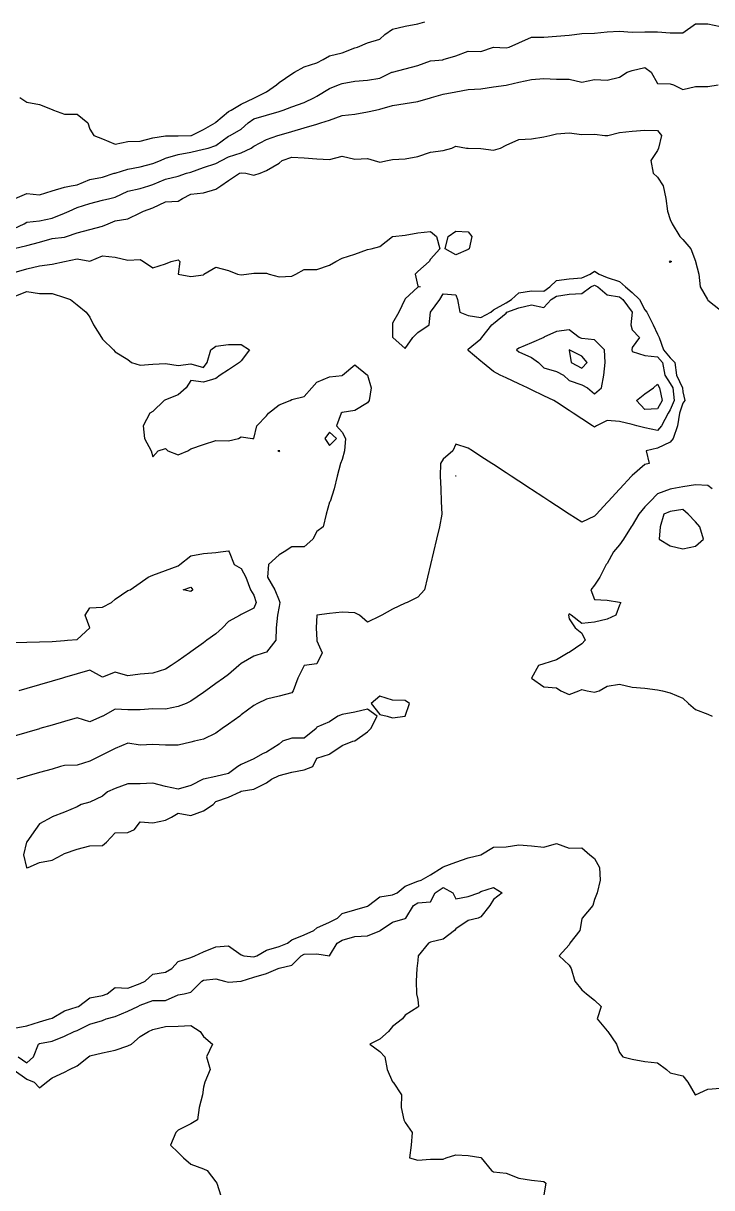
# Model space of a CAD drawing. Header units: metres. Extents: x 2681030 to 2681330, y 1246000 to 1246290.
# Drawn here: x 2681266.61 to 2681293.9, y 1246076.57 to 1246122.69 of the extents above; entities that cross this region are included whole.
import ezdxf

# ---------------------------------------------------------------- set-up
doc = ezdxf.new("R2010")
doc.units = ezdxf.units.M
doc.layers.add('BASIS_HOEHENLINIEN', color=8, linetype='Continuous')

msp = doc.modelspace()

# ---------------------------------------------------------------- linework, layer by layer
at = {"layer": 'BASIS_HOEHENLINIEN'}
for points in [[(2681266.481, 1246119.75, 0), (2681266.75, 1246119.57, 0), (2681267.25, 1246119.473, 0), (2681267.75, 1246119.271, 0), (2681267.813, 1246119.25, 0), (2681268.25, 1246119.093, 0), (2681268.75, 1246119.087, 0), (2681269.166, 1246118.75, 0), (2681269.25, 1246118.496, 0), (2681269.412, 1246118.25, 0), (2681269.75, 1246118.11, 0), (2681270.25, 1246117.902, 0), (2681270.75, 1246118.008, 0), (2681271.25, 1246118.027, 0), (2681271.75, 1246118.156, 0), (2681272.25, 1246118.235, 0), (2681272.75, 1246118.232, 0), (2681273.25, 1246118.239, 0), (2681273.278, 1246118.25, 0), (2681273.75, 1246118.485, 0), (2681274.22, 1246118.75, 0), (2681274.25, 1246118.776, 0), (2681274.75, 1246119.197, 0), (2681274.845, 1246119.25, 0), (2681275.25, 1246119.49, 0), (2681275.75, 1246119.721, 0), (2681275.804, 1246119.75, 0), (2681276.25, 1246119.978, 0), (2681276.652, 1246120.25, 0), (2681276.75, 1246120.344, 0), (2681277.25, 1246120.694, 0), (2681277.357, 1246120.75, 0), (2681277.75, 1246120.967, 0), (2681278.25, 1246121.121, 0), (2681278.5, 1246121.25, 0), (2681278.75, 1246121.398, 0), (2681279.25, 1246121.524, 0), (2681279.75, 1246121.712, 0), (2681279.862, 1246121.75, 0), (2681280.25, 1246121.921, 0), (2681280.75, 1246122.065, 0), (2681280.936, 1246122.25, 0), (2681281.25, 1246122.463, 0), (2681281.75, 1246122.571, 0), (2681282.25, 1246122.662, 0), (2681282.527, 1246122.75, 0)], [(2681266.291, 1246115.75, 0), (2681266.75, 1246115.946, 0), (2681267.25, 1246115.9, 0), (2681267.75, 1246116.052, 0), (2681268.25, 1246116.201, 0), (2681268.506, 1246116.25, 0), (2681268.75, 1246116.294, 0), (2681269.25, 1246116.506, 0), (2681269.75, 1246116.6, 0), (2681270.219, 1246116.75, 0), (2681270.25, 1246116.76, 0), (2681270.75, 1246116.917, 0), (2681271.25, 1246116.998, 0), (2681271.75, 1246117.13, 0), (2681272.054, 1246117.25, 0), (2681272.25, 1246117.352, 0), (2681272.75, 1246117.49, 0), (2681273.25, 1246117.587, 0), (2681273.75, 1246117.698, 0), (2681273.94, 1246117.75, 0), (2681274.25, 1246117.854, 0), (2681274.75, 1246118.215, 0), (2681274.806, 1246118.25, 0), (2681275.25, 1246118.502, 0), (2681275.527, 1246118.75, 0), (2681275.75, 1246118.911, 0), (2681276.25, 1246119.045, 0), (2681276.75, 1246119.193, 0), (2681276.91, 1246119.25, 0), (2681277.25, 1246119.383, 0), (2681277.75, 1246119.557, 0), (2681278.157, 1246119.75, 0), (2681278.25, 1246119.809, 0), (2681278.75, 1246120.111, 0), (2681279.104, 1246120.25, 0), (2681279.25, 1246120.299, 0), (2681279.75, 1246120.399, 0), (2681280.25, 1246120.432, 0), (2681280.75, 1246120.52, 0), (2681281.225, 1246120.75, 0), (2681281.25, 1246120.76, 0), (2681281.75, 1246120.886, 0), (2681282.25, 1246121.022, 0), (2681282.75, 1246121.199, 0), (2681283.25, 1246121.246, 0), (2681283.261, 1246121.25, 0), (2681283.75, 1246121.405, 0), (2681284.25, 1246121.585, 0), (2681284.75, 1246121.574, 0), (2681285.25, 1246121.745, 0), (2681285.75, 1246121.719, 0), (2681285.87, 1246121.75, 0), (2681286.25, 1246121.922, 0), (2681286.75, 1246122.135, 0), (2681287.25, 1246122.136, 0), (2681287.75, 1246122.179, 0), (2681288.25, 1246122.221, 0), (2681288.464, 1246122.25, 0), (2681288.75, 1246122.283, 0), (2681289.25, 1246122.303, 0), (2681289.75, 1246122.351, 0), (2681290.25, 1246122.384, 0), (2681290.75, 1246122.345, 0), (2681291.25, 1246122.353, 0), (2681291.75, 1246122.356, 0), (2681292.25, 1246122.313, 0), (2681292.75, 1246122.316, 0), (2681293.25, 1246122.662, 0), (2681293.75, 1246122.663, 0), (2681294.25, 1246122.567, 0)], [(2681266.25, 1246114.562, 0), (2681266.641, 1246114.75, 0), (2681266.75, 1246114.817, 0), (2681267.25, 1246114.87, 0), (2681267.75, 1246114.972, 0), (2681268.25, 1246115.173, 0), (2681268.435, 1246115.25, 0), (2681268.75, 1246115.391, 0), (2681269.25, 1246115.557, 0), (2681269.75, 1246115.69, 0), (2681270.037, 1246115.75, 0), (2681270.25, 1246115.798, 0), (2681270.75, 1246116.036, 0), (2681271.25, 1246116.147, 0), (2681271.584, 1246116.25, 0), (2681271.75, 1246116.302, 0), (2681272.25, 1246116.516, 0), (2681272.75, 1246116.64, 0), (2681273.084, 1246116.75, 0), (2681273.25, 1246116.794, 0), (2681273.75, 1246116.975, 0), (2681274.25, 1246117.136, 0), (2681274.47, 1246117.25, 0), (2681274.75, 1246117.399, 0), (2681275.25, 1246117.554, 0), (2681275.64, 1246117.75, 0), (2681275.75, 1246117.818, 0), (2681276.25, 1246118.093, 0), (2681276.707, 1246118.25, 0), (2681276.75, 1246118.26, 0), (2681277.25, 1246118.407, 0), (2681277.75, 1246118.543, 0), (2681278.25, 1246118.697, 0), (2681278.404, 1246118.75, 0), (2681278.75, 1246118.857, 0), (2681279.25, 1246119.043, 0), (2681279.75, 1246119.091, 0), (2681280.25, 1246119.189, 0), (2681280.567, 1246119.25, 0), (2681280.75, 1246119.285, 0), (2681281.25, 1246119.431, 0), (2681281.75, 1246119.516, 0), (2681282.25, 1246119.588, 0), (2681282.75, 1246119.736, 0), (2681282.788, 1246119.75, 0), (2681283.25, 1246119.889, 0), (2681283.75, 1246119.977, 0), (2681284.25, 1246120.069, 0), (2681284.75, 1246120.091, 0), (2681285.25, 1246120.172, 0), (2681285.75, 1246120.237, 0), (2681285.805, 1246120.25, 0), (2681286.25, 1246120.359, 0), (2681286.75, 1246120.47, 0), (2681287.25, 1246120.501, 0), (2681287.75, 1246120.472, 0), (2681288.25, 1246120.471, 0), (2681288.75, 1246120.358, 0), (2681289.25, 1246120.462, 0), (2681289.75, 1246120.436, 0), (2681290.25, 1246120.552, 0), (2681290.552, 1246120.75, 0), (2681290.75, 1246120.823, 0), (2681291.25, 1246120.933, 0), (2681291.493, 1246120.75, 0), (2681291.75, 1246120.308, 0), (2681292.25, 1246120.298, 0), (2681292.38, 1246120.25, 0), (2681292.75, 1246120.064, 0), (2681293.25, 1246120.187, 0), (2681293.75, 1246120.18, 0), (2681294.154, 1246120.25, 0)], [(2681266.25, 1246113.772, 0), (2681266.75, 1246113.882, 0), (2681267.25, 1246114.019, 0), (2681267.75, 1246114.162, 0), (2681268.25, 1246114.224, 0), (2681268.323, 1246114.25, 0), (2681268.75, 1246114.386, 0), (2681269.25, 1246114.527, 0), (2681269.75, 1246114.653, 0), (2681269.978, 1246114.75, 0), (2681270.25, 1246114.86, 0), (2681270.75, 1246114.947, 0), (2681271.25, 1246115.176, 0), (2681271.376, 1246115.25, 0), (2681271.75, 1246115.38, 0), (2681272.25, 1246115.612, 0), (2681272.75, 1246115.646, 0), (2681272.928, 1246115.75, 0), (2681273.25, 1246115.918, 0), (2681273.75, 1246115.97, 0), (2681274.25, 1246116.121, 0), (2681274.446, 1246116.25, 0), (2681274.75, 1246116.466, 0), (2681275.178, 1246116.75, 0), (2681275.25, 1246116.772, 0), (2681275.427, 1246116.75, 0), (2681275.75, 1246116.668, 0), (2681276.003, 1246116.75, 0), (2681276.25, 1246116.853, 0), (2681276.75, 1246117.143, 0), (2681276.877, 1246117.25, 0), (2681277.25, 1246117.388, 0), (2681277.75, 1246117.356, 0), (2681278.25, 1246117.317, 0), (2681278.75, 1246117.293, 0), (2681279.25, 1246117.426, 0), (2681279.75, 1246117.313, 0), (2681280.25, 1246117.331, 0), (2681280.522, 1246117.25, 0), (2681280.75, 1246117.193, 0), (2681281.042, 1246117.25, 0), (2681281.25, 1246117.289, 0), (2681281.75, 1246117.317, 0), (2681282.25, 1246117.415, 0), (2681282.75, 1246117.587, 0), (2681283.25, 1246117.648, 0), (2681283.599, 1246117.75, 0), (2681283.75, 1246117.817, 0), (2681284.184, 1246117.75, 0), (2681284.25, 1246117.743, 0), (2681284.75, 1246117.734, 0), (2681285.25, 1246117.671, 0), (2681285.523, 1246117.75, 0), (2681285.75, 1246117.863, 0), (2681286.25, 1246118.086, 0), (2681286.75, 1246118.115, 0), (2681287.25, 1246118.195, 0), (2681287.481, 1246118.25, 0), (2681287.75, 1246118.309, 0), (2681288.25, 1246118.356, 0), (2681288.75, 1246118.287, 0), (2681289.25, 1246118.301, 0), (2681289.657, 1246118.25, 0), (2681289.75, 1246118.243, 0), (2681289.786, 1246118.25, 0), (2681290.25, 1246118.364, 0), (2681290.75, 1246118.42, 0), (2681291.25, 1246118.453, 0), (2681291.75, 1246118.442, 0), (2681291.903, 1246118.25, 0), (2681291.787, 1246117.75, 0), (2681291.75, 1246117.649, 0), (2681291.484, 1246117.25, 0), (2681291.577, 1246116.75, 0), (2681291.75, 1246116.59, 0), (2681291.978, 1246116.25, 0), (2681292.074, 1246115.75, 0), (2681292.141, 1246115.25, 0), (2681292.25, 1246114.923, 0), (2681292.335, 1246114.75, 0), (2681292.636, 1246114.25, 0), (2681292.75, 1246114.127, 0), (2681293.076, 1246113.75, 0), (2681293.25, 1246113.268, 0), (2681293.258, 1246113.25, 0), (2681293.395, 1246112.75, 0), (2681293.439, 1246112.25, 0), (2681293.731, 1246111.75, 0), (2681293.75, 1246111.728, 0), (2681294.25, 1246111.333, 0)], [(2681266.25, 1246112.819, 0), (2681266.75, 1246112.964, 0), (2681267.25, 1246113.078, 0), (2681267.75, 1246113.149, 0), (2681268.244, 1246113.25, 0), (2681268.25, 1246113.251, 0), (2681268.75, 1246113.356, 0), (2681269.25, 1246113.268, 0), (2681269.75, 1246113.478, 0), (2681270.25, 1246113.421, 0), (2681270.75, 1246113.313, 0), (2681271.25, 1246113.338, 0), (2681271.373, 1246113.25, 0), (2681271.75, 1246113.004, 0), (2681272.25, 1246113.157, 0), (2681272.473, 1246113.25, 0), (2681272.75, 1246113.319, 0), (2681272.815, 1246113.25, 0), (2681272.753, 1246112.75, 0), (2681273.25, 1246112.654, 0), (2681273.75, 1246112.731, 0), (2681273.769, 1246112.75, 0), (2681274.25, 1246113.026, 0), (2681274.75, 1246112.9, 0), (2681275.104, 1246112.75, 0), (2681275.25, 1246112.724, 0), (2681275.462, 1246112.75, 0), (2681275.75, 1246112.79, 0), (2681276.25, 1246112.786, 0), (2681276.363, 1246112.75, 0), (2681276.75, 1246112.642, 0), (2681277.25, 1246112.678, 0), (2681277.41, 1246112.75, 0), (2681277.75, 1246112.937, 0), (2681278.25, 1246112.942, 0), (2681278.75, 1246113.11, 0), (2681279.001, 1246113.25, 0), (2681279.25, 1246113.389, 0), (2681279.75, 1246113.544, 0), (2681280.25, 1246113.736, 0), (2681280.396, 1246113.75, 0), (2681280.75, 1246113.849, 0), (2681281.25, 1246114.25, 0), (2681281.255, 1246114.25, 0), (2681281.75, 1246114.291, 0), (2681282.25, 1246114.384, 0), (2681282.75, 1246114.439, 0), (2681282.987, 1246114.25, 0), (2681283.127, 1246113.75, 0), (2681282.75, 1246113.351, 0), (2681282.699, 1246113.25, 0), (2681282.25, 1246112.856, 0), (2681282.14, 1246112.75, 0), (2681282.25, 1246112.271, 0), (2681282.346, 1246112.25, 0), (2681282.25, 1246112.234, 0), (2681281.75, 1246111.779, 0), (2681281.729, 1246111.75, 0), (2681281.499, 1246111.25, 0), (2681281.25, 1246110.808, 0), (2681281.243, 1246110.75, 0), (2681281.25, 1246110.263, 0), (2681281.253, 1246110.25, 0), (2681281.75, 1246109.804, 0), (2681282.046, 1246110.25, 0), (2681282.25, 1246110.447, 0), (2681282.703, 1246110.75, 0), (2681282.749, 1246111.25, 0), (2681282.75, 1246111.251, 0), (2681283.117, 1246111.75, 0), (2681283.25, 1246111.972, 0), (2681283.75, 1246111.932, 0), (2681283.827, 1246111.75, 0), (2681283.921, 1246111.25, 0), (2681284.25, 1246111.112, 0), (2681284.75, 1246111.037, 0), (2681285.142, 1246111.25, 0), (2681285.25, 1246111.339, 0), (2681285.75, 1246111.621, 0), (2681285.963, 1246111.75, 0), (2681286.25, 1246112.014, 0), (2681286.75, 1246112.088, 0), (2681287.25, 1246112.074, 0), (2681287.487, 1246112.25, 0), (2681287.75, 1246112.501, 0), (2681288.25, 1246112.57, 0), (2681288.75, 1246112.601, 0), (2681289.086, 1246112.75, 0), (2681289.25, 1246112.866, 0), (2681289.432, 1246112.75, 0), (2681289.75, 1246112.619, 0), (2681290.25, 1246112.459, 0), (2681290.484, 1246112.25, 0), (2681290.75, 1246112.026, 0), (2681291.04, 1246111.75, 0), (2681291.25, 1246111.334, 0), (2681291.328, 1246111.25, 0), (2681291.582, 1246110.75, 0), (2681291.75, 1246110.371, 0), (2681291.818, 1246110.25, 0), (2681291.994, 1246109.75, 0), (2681292.25, 1246109.442, 0), (2681292.432, 1246109.25, 0), (2681292.506, 1246108.75, 0), (2681292.736, 1246108.25, 0), (2681292.75, 1246108.097, 0), (2681292.833, 1246107.75, 0), (2681292.75, 1246107.641, 0), (2681292.621, 1246107.25, 0), (2681292.54, 1246106.75, 0), (2681292.368, 1246106.25, 0), (2681292.25, 1246106.098, 0), (2681291.75, 1246105.865, 0), (2681291.303, 1246105.75, 0), (2681291.418, 1246105.25, 0), (2681291.25, 1246105.209, 0), (2681290.75, 1246104.779, 0), (2681290.723, 1246104.75, 0), (2681290.256, 1246104.25, 0), (2681290.25, 1246104.242, 0), (2681289.793, 1246103.75, 0), (2681289.75, 1246103.704, 0), (2681289.328, 1246103.25, 0), (2681289.25, 1246103.167, 0), (2681288.75, 1246102.923, 0), (2681288.25, 1246103.249, 0), (2681288.249, 1246103.25, 0), (2681287.75, 1246103.576, 0), (2681287.483, 1246103.75, 0), (2681287.25, 1246103.902, 0), (2681286.75, 1246104.229, 0), (2681286.718, 1246104.25, 0), (2681286.25, 1246104.555, 0), (2681285.952, 1246104.75, 0), (2681285.75, 1246104.882, 0), (2681285.25, 1246105.208, 0), (2681285.186, 1246105.25, 0), (2681284.75, 1246105.535, 0), (2681284.421, 1246105.75, 0), (2681284.25, 1246105.861, 0), (2681283.75, 1246106.025, 0), (2681283.636, 1246105.75, 0), (2681283.25, 1246105.422, 0), (2681283.151, 1246105.25, 0), (2681283.139, 1246104.75, 0), (2681283.165, 1246104.25, 0), (2681283.179, 1246103.75, 0), (2681283.202, 1246103.25, 0), (2681283.105, 1246102.75, 0), (2681282.986, 1246102.25, 0), (2681282.868, 1246101.75, 0), (2681282.75, 1246101.251, 0), (2681282.75, 1246101.25, 0), (2681282.631, 1246100.75, 0), (2681282.513, 1246100.25, 0), (2681282.25, 1246099.963, 0), (2681281.827, 1246099.75, 0), (2681281.75, 1246099.717, 0), (2681281.25, 1246099.485, 0), (2681280.825, 1246099.25, 0), (2681280.75, 1246099.208, 0), (2681280.25, 1246098.974, 0), (2681279.94, 1246099.25, 0), (2681279.75, 1246099.337, 0), (2681279.25, 1246099.363, 0), (2681278.75, 1246099.308, 0), (2681278.25, 1246099.252, 0), (2681278.247, 1246099.25, 0), (2681278.222, 1246098.75, 0), (2681278.243, 1246098.25, 0), (2681278.25, 1246098.234, 0), (2681278.454, 1246097.75, 0), (2681278.25, 1246097.319, 0), (2681277.75, 1246097.251, 0), (2681277.749, 1246097.25, 0), (2681277.5, 1246096.75, 0), (2681277.303, 1246096.25, 0), (2681277.25, 1246096.174, 0), (2681276.75, 1246096.032, 0), (2681276.25, 1246095.917, 0), (2681275.901, 1246095.75, 0), (2681275.75, 1246095.67, 0), (2681275.25, 1246095.292, 0), (2681275.192, 1246095.25, 0), (2681274.75, 1246094.932, 0), (2681274.497, 1246094.75, 0), (2681274.25, 1246094.573, 0), (2681273.75, 1246094.338, 0), (2681273.399, 1246094.25, 0), (2681273.25, 1246094.213, 0), (2681272.75, 1246094.093, 0), (2681272.25, 1246094.096, 0), (2681271.75, 1246094.117, 0), (2681271.25, 1246094.09, 0), (2681270.75, 1246094.176, 0), (2681270.25, 1246093.968, 0), (2681269.826, 1246093.75, 0), (2681269.75, 1246093.709, 0), (2681269.25, 1246093.466, 0), (2681268.75, 1246093.3, 0), (2681268.25, 1246093.297, 0), (2681268.087, 1246093.25, 0), (2681267.75, 1246093.152, 0), (2681267.25, 1246093.007, 0), (2681266.75, 1246092.862, 0), (2681266.362, 1246092.75, 0)], [(2681284.283, 1246113.75, 0), (2681284.25, 1246113.728, 0), (2681283.75, 1246113.52, 0), (2681283.339, 1246113.75, 0), (2681283.453, 1246114.25, 0), (2681283.75, 1246114.455, 0), (2681284.25, 1246114.432, 0), (2681284.392, 1246114.25, 0), (2681284.283, 1246113.75, 0)], [(2681292.311, 1246113.25, 0), (2681292.25, 1246113.214, 0), (2681292.225, 1246113.25, 0), (2681292.25, 1246113.278, 0), (2681292.311, 1246113.25, 0)], [(2681291.909, 1246106.75, 0), (2681291.75, 1246106.566, 0), (2681291.25, 1246106.669, 0), (2681290.933, 1246106.75, 0), (2681290.75, 1246106.796, 0), (2681290.25, 1246106.916, 0), (2681289.75, 1246106.957, 0), (2681289.335, 1246106.75, 0), (2681289.25, 1246106.697, 0), (2681289.169, 1246106.75, 0), (2681288.75, 1246107.024, 0), (2681288.403, 1246107.25, 0), (2681288.25, 1246107.35, 0), (2681287.75, 1246107.677, 0), (2681287.638, 1246107.75, 0), (2681287.25, 1246107.934, 0), (2681286.75, 1246108.176, 0), (2681286.6, 1246108.25, 0), (2681286.25, 1246108.412, 0), (2681285.75, 1246108.644, 0), (2681285.52, 1246108.75, 0), (2681285.25, 1246108.903, 0), (2681284.815, 1246109.25, 0), (2681284.75, 1246109.31, 0), (2681284.25, 1246109.73, 0), (2681284.238, 1246109.75, 0), (2681284.25, 1246109.78, 0), (2681284.75, 1246110.192, 0), (2681284.788, 1246110.25, 0), (2681285.185, 1246110.75, 0), (2681285.25, 1246110.797, 0), (2681285.75, 1246111.209, 0), (2681285.783, 1246111.25, 0), (2681286.25, 1246111.424, 0), (2681286.75, 1246111.541, 0), (2681287.25, 1246111.429, 0), (2681287.536, 1246111.75, 0), (2681287.75, 1246111.884, 0), (2681288.25, 1246111.966, 0), (2681288.75, 1246111.993, 0), (2681289.114, 1246112.25, 0), (2681289.25, 1246112.316, 0), (2681289.39, 1246112.25, 0), (2681289.75, 1246111.933, 0), (2681290.25, 1246111.855, 0), (2681290.378, 1246111.75, 0), (2681290.74, 1246111.25, 0), (2681290.699, 1246110.75, 0), (2681290.75, 1246110.543, 0), (2681291.038, 1246110.25, 0), (2681290.75, 1246109.842, 0), (2681290.734, 1246109.75, 0), (2681290.75, 1246109.684, 0), (2681291.25, 1246109.536, 0), (2681291.75, 1246109.474, 0), (2681291.953, 1246109.25, 0), (2681292.036, 1246108.75, 0), (2681292.25, 1246108.417, 0), (2681292.353, 1246108.25, 0), (2681292.412, 1246107.75, 0), (2681292.25, 1246107.377, 0), (2681292.174, 1246107.25, 0), (2681291.909, 1246106.75, 0)], [(2681266.25, 1246111.865, 0), (2681266.75, 1246112.068, 0), (2681267.25, 1246111.99, 0), (2681267.75, 1246111.99, 0), (2681268.25, 1246111.834, 0), (2681268.481, 1246111.75, 0), (2681268.75, 1246111.541, 0), (2681269.109, 1246111.25, 0), (2681269.25, 1246111.056, 0), (2681269.397, 1246110.75, 0), (2681269.708, 1246110.25, 0), (2681269.75, 1246110.182, 0), (2681270.182, 1246109.75, 0), (2681270.25, 1246109.672, 0), (2681270.75, 1246109.372, 0), (2681270.904, 1246109.25, 0), (2681271.25, 1246109.151, 0), (2681271.75, 1246109.191, 0), (2681272.25, 1246109.211, 0), (2681272.75, 1246109.13, 0), (2681273.25, 1246109.205, 0), (2681273.75, 1246109.05, 0), (2681273.894, 1246109.25, 0), (2681274.049, 1246109.75, 0), (2681274.25, 1246109.897, 0), (2681274.75, 1246109.972, 0), (2681275.25, 1246109.971, 0), (2681275.584, 1246109.75, 0), (2681275.25, 1246109.318, 0), (2681275.183, 1246109.25, 0), (2681274.75, 1246108.962, 0), (2681274.415, 1246108.75, 0), (2681274.25, 1246108.615, 0), (2681273.75, 1246108.477, 0), (2681273.25, 1246108.547, 0), (2681273.069, 1246108.25, 0), (2681272.75, 1246107.978, 0), (2681272.25, 1246107.779, 0), (2681272.199, 1246107.75, 0), (2681271.75, 1246107.311, 0), (2681271.634, 1246107.25, 0), (2681271.364, 1246106.75, 0), (2681271.413, 1246106.25, 0), (2681271.677, 1246105.75, 0), (2681271.75, 1246105.511, 0), (2681271.964, 1246105.75, 0), (2681272.25, 1246105.85, 0), (2681272.347, 1246105.75, 0), (2681272.75, 1246105.591, 0), (2681273.135, 1246105.75, 0), (2681273.25, 1246105.836, 0), (2681273.75, 1246106, 0), (2681274.25, 1246106.16, 0), (2681274.75, 1246106.15, 0), (2681275.144, 1246106.25, 0), (2681275.25, 1246106.316, 0), (2681275.696, 1246106.25, 0), (2681275.75, 1246106.244, 0), (2681275.755, 1246106.25, 0), (2681275.868, 1246106.75, 0), (2681276.25, 1246107.138, 0), (2681276.337, 1246107.25, 0), (2681276.75, 1246107.58, 0), (2681277.193, 1246107.75, 0), (2681277.25, 1246107.789, 0), (2681277.75, 1246107.909, 0), (2681278.043, 1246108.25, 0), (2681278.25, 1246108.472, 0), (2681278.75, 1246108.685, 0), (2681279.25, 1246108.741, 0), (2681279.262, 1246108.75, 0), (2681279.75, 1246109.165, 0), (2681280.249, 1246108.75, 0), (2681280.25, 1246108.746, 0), (2681280.399, 1246108.25, 0), (2681280.324, 1246107.75, 0), (2681280.25, 1246107.657, 0), (2681279.75, 1246107.354, 0), (2681279.25, 1246107.272, 0), (2681279.205, 1246107.25, 0), (2681279.029, 1246106.75, 0), (2681279.25, 1246106.495, 0), (2681279.383, 1246106.25, 0), (2681279.34, 1246105.75, 0), (2681279.25, 1246105.413, 0), (2681279.187, 1246105.25, 0), (2681279.059, 1246104.75, 0), (2681278.935, 1246104.25, 0), (2681278.771, 1246103.75, 0), (2681278.75, 1246103.716, 0), (2681278.616, 1246103.25, 0), (2681278.492, 1246102.75, 0), (2681278.25, 1246102.557, 0), (2681278.087, 1246102.25, 0), (2681277.75, 1246101.948, 0), (2681277.25, 1246101.952, 0), (2681276.957, 1246101.75, 0), (2681276.75, 1246101.631, 0), (2681276.327, 1246101.25, 0), (2681276.293, 1246100.75, 0), (2681276.586, 1246100.25, 0), (2681276.75, 1246099.828, 0), (2681276.781, 1246099.75, 0), (2681276.75, 1246099.586, 0), (2681276.69, 1246099.25, 0), (2681276.636, 1246098.75, 0), (2681276.616, 1246098.25, 0), (2681276.25, 1246097.78, 0), (2681276.158, 1246097.75, 0), (2681275.75, 1246097.615, 0), (2681275.25, 1246097.333, 0), (2681275.159, 1246097.25, 0), (2681274.75, 1246096.899, 0), (2681274.542, 1246096.75, 0), (2681274.25, 1246096.54, 0), (2681273.847, 1246096.25, 0), (2681273.75, 1246096.18, 0), (2681273.25, 1246095.833, 0), (2681273.071, 1246095.75, 0), (2681272.75, 1246095.631, 0), (2681272.25, 1246095.52, 0), (2681271.75, 1246095.533, 0), (2681271.25, 1246095.501, 0), (2681270.75, 1246095.491, 0), (2681270.25, 1246095.525, 0), (2681269.762, 1246095.25, 0), (2681269.75, 1246095.244, 0), (2681269.25, 1246095.018, 0), (2681268.75, 1246095.181, 0), (2681268.25, 1246095.036, 0), (2681267.75, 1246094.891, 0), (2681267.262, 1246094.75, 0), (2681267.25, 1246094.746, 0), (2681266.75, 1246094.601, 0), (2681266.25, 1246094.457, 0)], [(2681289.25, 1246108.018, 0), (2681289.532, 1246108.25, 0), (2681289.617, 1246108.75, 0), (2681289.672, 1246109.25, 0), (2681289.651, 1246109.75, 0), (2681289.25, 1246110.157, 0), (2681288.75, 1246110.2, 0), (2681288.65, 1246110.25, 0), (2681288.25, 1246110.55, 0), (2681287.75, 1246110.487, 0), (2681287.25, 1246110.26, 0), (2681287.243, 1246110.25, 0), (2681286.75, 1246110.029, 0), (2681286.25, 1246109.823, 0), (2681286.156, 1246109.75, 0), (2681286.25, 1246109.677, 0), (2681286.75, 1246109.446, 0), (2681287.031, 1246109.25, 0), (2681287.25, 1246109.043, 0), (2681287.75, 1246108.895, 0), (2681288.024, 1246108.75, 0), (2681288.25, 1246108.536, 0), (2681288.75, 1246108.367, 0), (2681288.972, 1246108.25, 0), (2681289.25, 1246108.018, 0)], [(2681288.75, 1246109.026, 0), (2681288.96, 1246109.25, 0), (2681288.75, 1246109.51, 0), (2681288.25, 1246109.75, 0), (2681288.25, 1246109.75, 0), (2681288.249, 1246109.75, 0), (2681288.25, 1246109.748, 0), (2681288.324, 1246109.25, 0), (2681288.75, 1246109.026, 0)], [(2681291.932, 1246107.75, 0), (2681291.75, 1246107.419, 0), (2681291.25, 1246107.398, 0), (2681290.916, 1246107.75, 0), (2681291.25, 1246108.017, 0), (2681291.591, 1246108.25, 0), (2681291.75, 1246108.402, 0), (2681291.823, 1246108.25, 0), (2681291.932, 1246107.75, 0)], [(2681278.75, 1246105.969, 0), (2681279.026, 1246106.25, 0), (2681278.75, 1246106.492, 0), (2681278.569, 1246106.25, 0), (2681278.75, 1246105.969, 0)], [(2681276.75, 1246105.732, 0), (2681276.786, 1246105.75, 0), (2681276.75, 1246105.756, 0), (2681276.707, 1246105.75, 0), (2681276.75, 1246105.732, 0)], [(2681283.751, 1246104.75, 0), (2681283.75, 1246104.748, 0), (2681283.748, 1246104.75, 0), (2681283.75, 1246104.766, 0), (2681283.751, 1246104.75, 0)], [(2681293.912, 1246104.25, 0), (2681293.75, 1246104.386, 0), (2681293.25, 1246104.414, 0), (2681292.75, 1246104.326, 0), (2681292.313, 1246104.25, 0), (2681292.25, 1246104.238, 0), (2681291.75, 1246104.047, 0), (2681291.457, 1246103.75, 0), (2681291.25, 1246103.536, 0), (2681291.016, 1246103.25, 0), (2681290.75, 1246102.798, 0), (2681290.712, 1246102.75, 0), (2681290.405, 1246102.25, 0), (2681290.25, 1246102.037, 0), (2681290.007, 1246101.75, 0), (2681289.75, 1246101.296, 0), (2681289.713, 1246101.25, 0), (2681289.462, 1246100.75, 0), (2681289.25, 1246100.432, 0), (2681289.103, 1246100.25, 0), (2681289.25, 1246099.869, 0), (2681289.75, 1246099.834, 0), (2681290.25, 1246099.761, 0), (2681290.301, 1246099.75, 0), (2681290.25, 1246099.647, 0), (2681290.099, 1246099.25, 0), (2681289.75, 1246099.089, 0), (2681289.25, 1246098.964, 0), (2681288.75, 1246098.915, 0), (2681288.332, 1246099.25, 0), (2681288.25, 1246099.299, 0), (2681288.22, 1246099.25, 0), (2681288.25, 1246099.097, 0), (2681288.487, 1246098.75, 0), (2681288.75, 1246098.532, 0), (2681288.884, 1246098.25, 0), (2681288.75, 1246098.106, 0), (2681288.25, 1246097.767, 0), (2681288.209, 1246097.75, 0), (2681287.75, 1246097.472, 0), (2681287.25, 1246097.32, 0), (2681287.031, 1246097.25, 0), (2681286.758, 1246096.75, 0), (2681287.25, 1246096.41, 0), (2681287.75, 1246096.363, 0), (2681287.915, 1246096.25, 0), (2681288.25, 1246096.108, 0), (2681288.627, 1246096.25, 0), (2681288.75, 1246096.306, 0), (2681288.956, 1246096.25, 0), (2681289.25, 1246096.19, 0), (2681289.432, 1246096.25, 0), (2681289.75, 1246096.436, 0), (2681290.25, 1246096.509, 0), (2681290.75, 1246096.396, 0), (2681291.25, 1246096.348, 0), (2681291.75, 1246096.289, 0), (2681291.948, 1246096.25, 0), (2681292.25, 1246096.175, 0), (2681292.75, 1246095.961, 0), (2681292.977, 1246095.75, 0), (2681293.25, 1246095.503, 0), (2681293.75, 1246095.321, 0), (2681293.912, 1246095.25, 0)], [(2681293.25, 1246101.976, 0), (2681293.571, 1246102.25, 0), (2681293.427, 1246102.75, 0), (2681293.25, 1246102.943, 0), (2681292.969, 1246103.25, 0), (2681292.75, 1246103.43, 0), (2681292.25, 1246103.356, 0), (2681292.005, 1246103.25, 0), (2681291.859, 1246102.75, 0), (2681291.814, 1246102.25, 0), (2681292.25, 1246101.988, 0), (2681292.75, 1246101.876, 0), (2681293.25, 1246101.976, 0)], [(2681266.25, 1246098.16, 0), (2681266.75, 1246098.175, 0), (2681267.25, 1246098.192, 0), (2681267.75, 1246098.206, 0), (2681268.25, 1246098.24, 0), (2681268.368, 1246098.25, 0), (2681268.75, 1246098.285, 0), (2681269.245, 1246098.75, 0), (2681269.066, 1246099.25, 0), (2681269.25, 1246099.53, 0), (2681269.75, 1246099.565, 0), (2681270.102, 1246099.75, 0), (2681270.25, 1246099.873, 0), (2681270.75, 1246100.218, 0), (2681270.845, 1246100.25, 0), (2681271.25, 1246100.52, 0), (2681271.564, 1246100.75, 0), (2681271.75, 1246100.833, 0), (2681272.25, 1246101.015, 0), (2681272.75, 1246101.194, 0), (2681272.822, 1246101.25, 0), (2681273.25, 1246101.591, 0), (2681273.75, 1246101.683, 0), (2681274.25, 1246101.724, 0), (2681274.426, 1246101.75, 0), (2681274.75, 1246101.789, 0), (2681274.772, 1246101.75, 0), (2681274.969, 1246101.25, 0), (2681275.25, 1246101.088, 0), (2681275.431, 1246100.75, 0), (2681275.622, 1246100.25, 0), (2681275.75, 1246100.036, 0), (2681275.843, 1246099.75, 0), (2681275.75, 1246099.52, 0), (2681275.25, 1246099.275, 0), (2681275.204, 1246099.25, 0), (2681274.75, 1246099, 0), (2681274.506, 1246098.75, 0), (2681274.25, 1246098.506, 0), (2681273.893, 1246098.25, 0), (2681273.75, 1246098.148, 0), (2681273.25, 1246097.789, 0), (2681273.196, 1246097.75, 0), (2681272.75, 1246097.436, 0), (2681272.476, 1246097.25, 0), (2681272.25, 1246097.106, 0), (2681271.75, 1246096.95, 0), (2681271.25, 1246096.913, 0), (2681270.75, 1246096.838, 0), (2681270.25, 1246096.982, 0), (2681269.75, 1246096.784, 0), (2681269.25, 1246097.065, 0), (2681268.75, 1246096.92, 0), (2681268.25, 1246096.779, 0), (2681268.163, 1246096.75, 0), (2681267.75, 1246096.63, 0), (2681267.25, 1246096.485, 0), (2681266.75, 1246096.34, 0), (2681266.438, 1246096.25, 0)], [(2681273.328, 1246100.25, 0), (2681273.25, 1246100.185, 0), (2681272.953, 1246100.25, 0), (2681273.25, 1246100.353, 0), (2681273.328, 1246100.25, 0)], [(2681281.75, 1246095.244, 0), (2681281.752, 1246095.25, 0), (2681281.923, 1246095.75, 0), (2681281.75, 1246095.869, 0), (2681281.25, 1246095.88, 0), (2681280.75, 1246096.04, 0), (2681280.396, 1246095.75, 0), (2681280.75, 1246095.314, 0), (2681281.035, 1246095.25, 0), (2681281.25, 1246095.18, 0), (2681281.75, 1246095.244, 0)], [(2681266.75, 1246089.239, 0), (2681266.799, 1246089.25, 0), (2681267.25, 1246089.443, 0), (2681267.75, 1246089.542, 0), (2681268.155, 1246089.75, 0), (2681268.25, 1246089.809, 0), (2681268.75, 1246089.978, 0), (2681269.25, 1246090.105, 0), (2681269.75, 1246090.127, 0), (2681269.911, 1246090.25, 0), (2681270.25, 1246090.627, 0), (2681270.75, 1246090.643, 0), (2681271.014, 1246090.75, 0), (2681271.25, 1246091.053, 0), (2681271.75, 1246091.021, 0), (2681272.25, 1246091.123, 0), (2681272.485, 1246091.25, 0), (2681272.75, 1246091.409, 0), (2681273.25, 1246091.307, 0), (2681273.75, 1246091.492, 0), (2681274.143, 1246091.75, 0), (2681274.25, 1246091.863, 0), (2681274.75, 1246092.035, 0), (2681275.211, 1246092.25, 0), (2681275.25, 1246092.274, 0), (2681275.75, 1246092.352, 0), (2681276.25, 1246092.608, 0), (2681276.449, 1246092.75, 0), (2681276.75, 1246092.89, 0), (2681277.25, 1246093.03, 0), (2681277.75, 1246093.118, 0), (2681278.091, 1246093.25, 0), (2681278.25, 1246093.584, 0), (2681278.75, 1246093.74, 0), (2681278.763, 1246093.75, 0), (2681279.25, 1246094.078, 0), (2681279.675, 1246094.25, 0), (2681279.75, 1246094.265, 0), (2681280.25, 1246094.63, 0), (2681280.393, 1246094.75, 0), (2681280.639, 1246095.25, 0), (2681280.25, 1246095.527, 0), (2681279.75, 1246095.409, 0), (2681279.25, 1246095.312, 0), (2681279.08, 1246095.25, 0), (2681278.75, 1246095.027, 0), (2681278.25, 1246094.812, 0), (2681278.214, 1246094.75, 0), (2681277.75, 1246094.375, 0), (2681277.25, 1246094.37, 0), (2681276.89, 1246094.25, 0), (2681276.75, 1246094.137, 0), (2681276.25, 1246093.818, 0), (2681276.089, 1246093.75, 0), (2681275.75, 1246093.556, 0), (2681275.25, 1246093.335, 0), (2681275.117, 1246093.25, 0), (2681274.75, 1246092.977, 0), (2681274.25, 1246092.849, 0), (2681273.75, 1246092.752, 0), (2681273.742, 1246092.75, 0), (2681273.25, 1246092.499, 0), (2681272.75, 1246092.347, 0), (2681272.25, 1246092.457, 0), (2681271.75, 1246092.587, 0), (2681271.25, 1246092.559, 0), (2681270.75, 1246092.559, 0), (2681270.25, 1246092.386, 0), (2681269.953, 1246092.25, 0), (2681269.75, 1246092.076, 0), (2681269.25, 1246091.841, 0), (2681268.907, 1246091.75, 0), (2681268.75, 1246091.656, 0), (2681268.25, 1246091.443, 0), (2681267.75, 1246091.256, 0), (2681267.737, 1246091.25, 0), (2681267.25, 1246090.983, 0), (2681267.098, 1246090.75, 0), (2681266.75, 1246090.265, 0), (2681266.741, 1246090.25, 0), (2681266.614, 1246089.75, 0), (2681266.738, 1246089.25, 0), (2681266.75, 1246089.239, 0)], [(2681266.25, 1246082.887, 0), (2681266.75, 1246082.982, 0), (2681267.25, 1246083.14, 0), (2681267.644, 1246083.25, 0), (2681267.75, 1246083.283, 0), (2681268.25, 1246083.576, 0), (2681268.75, 1246083.726, 0), (2681268.797, 1246083.75, 0), (2681269.25, 1246084.089, 0), (2681269.75, 1246084.174, 0), (2681269.931, 1246084.25, 0), (2681270.25, 1246084.494, 0), (2681270.75, 1246084.474, 0), (2681271.25, 1246084.653, 0), (2681271.437, 1246084.75, 0), (2681271.75, 1246085.031, 0), (2681272.25, 1246085.108, 0), (2681272.503, 1246085.25, 0), (2681272.75, 1246085.521, 0), (2681273.25, 1246085.689, 0), (2681273.409, 1246085.75, 0), (2681273.75, 1246085.915, 0), (2681274.25, 1246086.111, 0), (2681274.75, 1246086.151, 0), (2681275.25, 1246085.795, 0), (2681275.355, 1246085.75, 0), (2681275.75, 1246085.708, 0), (2681275.875, 1246085.75, 0), (2681276.25, 1246085.973, 0), (2681276.75, 1246086.117, 0), (2681277.088, 1246086.25, 0), (2681277.25, 1246086.39, 0), (2681277.75, 1246086.579, 0), (2681278.134, 1246086.75, 0), (2681278.25, 1246086.859, 0), (2681278.75, 1246087.091, 0), (2681279.061, 1246087.25, 0), (2681279.25, 1246087.433, 0), (2681279.75, 1246087.577, 0), (2681280.25, 1246087.716, 0), (2681280.296, 1246087.75, 0), (2681280.75, 1246088.09, 0), (2681281.25, 1246088.166, 0), (2681281.429, 1246088.25, 0), (2681281.75, 1246088.505, 0), (2681282.25, 1246088.71, 0), (2681282.387, 1246088.75, 0), (2681282.75, 1246088.954, 0), (2681283.218, 1246089.25, 0), (2681283.25, 1246089.278, 0), (2681283.75, 1246089.466, 0), (2681284.25, 1246089.64, 0), (2681284.743, 1246089.75, 0), (2681284.75, 1246089.753, 0), (2681285.25, 1246090.061, 0), (2681285.75, 1246090.067, 0), (2681286.25, 1246090.148, 0), (2681286.75, 1246090.107, 0), (2681287.25, 1246090.056, 0), (2681287.75, 1246090.2, 0), (2681288.25, 1246090.013, 0), (2681288.75, 1246090.028, 0), (2681289.072, 1246089.75, 0), (2681289.25, 1246089.61, 0), (2681289.454, 1246089.25, 0), (2681289.475, 1246088.75, 0), (2681289.355, 1246088.25, 0), (2681289.25, 1246087.984, 0), (2681289.184, 1246087.75, 0), (2681288.76, 1246087.25, 0), (2681288.75, 1246087.212, 0), (2681288.668, 1246086.75, 0), (2681288.277, 1246086.25, 0), (2681288.25, 1246086.181, 0), (2681287.85, 1246085.75, 0), (2681288.25, 1246085.384, 0), (2681288.324, 1246085.25, 0), (2681288.47, 1246084.75, 0), (2681288.75, 1246084.402, 0), (2681288.931, 1246084.25, 0), (2681289.25, 1246083.991, 0), (2681289.523, 1246083.75, 0), (2681289.355, 1246083.25, 0), (2681289.75, 1246082.782, 0), (2681289.778, 1246082.75, 0), (2681290.122, 1246082.25, 0), (2681290.25, 1246081.918, 0), (2681290.374, 1246081.75, 0), (2681290.75, 1246081.658, 0), (2681291.25, 1246081.569, 0), (2681291.75, 1246081.509, 0), (2681292.111, 1246081.25, 0), (2681292.25, 1246081.115, 0), (2681292.75, 1246080.995, 0), (2681292.956, 1246080.75, 0), (2681293.248, 1246080.25, 0), (2681293.25, 1246080.25, 0), (2681293.253, 1246080.25, 0), (2681293.75, 1246080.468, 0), (2681294.25, 1246080.515, 0)], [(2681266.415, 1246081.75, 0), (2681266.75, 1246081.518, 0), (2681267.015, 1246081.75, 0), (2681267.212, 1246082.25, 0), (2681267.25, 1246082.276, 0), (2681267.75, 1246082.368, 0), (2681268.25, 1246082.573, 0), (2681268.626, 1246082.75, 0), (2681268.75, 1246082.791, 0), (2681269.25, 1246083.045, 0), (2681269.75, 1246083.193, 0), (2681269.897, 1246083.25, 0), (2681270.25, 1246083.342, 0), (2681270.75, 1246083.565, 0), (2681271.148, 1246083.75, 0), (2681271.25, 1246083.798, 0), (2681271.75, 1246083.984, 0), (2681272.25, 1246083.978, 0), (2681272.75, 1246084.211, 0), (2681272.988, 1246084.25, 0), (2681273.25, 1246084.314, 0), (2681273.687, 1246084.75, 0), (2681273.75, 1246084.789, 0), (2681274.25, 1246084.847, 0), (2681274.585, 1246084.75, 0), (2681274.75, 1246084.704, 0), (2681275.25, 1246084.748, 0), (2681275.253, 1246084.75, 0), (2681275.75, 1246084.908, 0), (2681276.25, 1246085.046, 0), (2681276.72, 1246085.25, 0), (2681276.75, 1246085.261, 0), (2681277.25, 1246085.386, 0), (2681277.622, 1246085.75, 0), (2681277.75, 1246085.816, 0), (2681278.25, 1246085.828, 0), (2681278.747, 1246085.75, 0), (2681278.75, 1246085.749, 0), (2681278.751, 1246085.75, 0), (2681279.058, 1246086.25, 0), (2681279.25, 1246086.375, 0), (2681279.75, 1246086.515, 0), (2681280.25, 1246086.543, 0), (2681280.75, 1246086.744, 0), (2681280.762, 1246086.75, 0), (2681281.25, 1246087.09, 0), (2681281.75, 1246087.229, 0), (2681281.777, 1246087.25, 0), (2681282.085, 1246087.75, 0), (2681282.25, 1246087.855, 0), (2681282.75, 1246087.89, 0), (2681282.932, 1246088.25, 0), (2681283.25, 1246088.455, 0), (2681283.636, 1246088.25, 0), (2681283.75, 1246088.014, 0), (2681284.25, 1246088.096, 0), (2681284.666, 1246088.25, 0), (2681284.75, 1246088.301, 0), (2681285.25, 1246088.459, 0), (2681285.589, 1246088.25, 0), (2681285.25, 1246087.986, 0), (2681285.1, 1246087.75, 0), (2681284.75, 1246087.291, 0), (2681284.638, 1246087.25, 0), (2681284.25, 1246087.147, 0), (2681283.75, 1246086.822, 0), (2681283.702, 1246086.75, 0), (2681283.25, 1246086.415, 0), (2681282.75, 1246086.295, 0), (2681282.677, 1246086.25, 0), (2681282.264, 1246085.75, 0), (2681282.25, 1246085.571, 0), (2681282.217, 1246085.25, 0), (2681282.181, 1246084.75, 0), (2681282.198, 1246084.25, 0), (2681282.25, 1246084.02, 0), (2681282.275, 1246083.75, 0), (2681282.25, 1246083.724, 0), (2681281.75, 1246083.397, 0), (2681281.637, 1246083.25, 0), (2681281.25, 1246082.958, 0), (2681281.082, 1246082.75, 0), (2681280.75, 1246082.445, 0), (2681280.345, 1246082.25, 0), (2681280.75, 1246081.957, 0), (2681280.943, 1246081.75, 0), (2681281.038, 1246081.25, 0), (2681281.25, 1246080.767, 0), (2681281.271, 1246080.75, 0), (2681281.604, 1246080.25, 0), (2681281.585, 1246079.75, 0), (2681281.7, 1246079.25, 0), (2681281.75, 1246079.156, 0), (2681282.025, 1246078.75, 0), (2681281.99, 1246078.25, 0), (2681281.917, 1246077.75, 0), (2681282.25, 1246077.664, 0), (2681282.75, 1246077.703, 0), (2681283.25, 1246077.692, 0), (2681283.371, 1246077.75, 0), (2681283.75, 1246077.863, 0), (2681284.25, 1246077.844, 0), (2681284.75, 1246077.757, 0), (2681284.758, 1246077.75, 0), (2681285.17, 1246077.25, 0), (2681285.25, 1246077.193, 0), (2681285.75, 1246077.142, 0), (2681286.25, 1246076.943, 0), (2681286.75, 1246076.872, 0), (2681287.25, 1246076.817, 0), (2681287.321, 1246076.75, 0), (2681287.25, 1246076.287, 0)], [(2681266.25, 1246081.218, 0), (2681266.75, 1246080.87, 0), (2681267.042, 1246080.75, 0), (2681267.25, 1246080.522, 0), (2681267.534, 1246080.75, 0), (2681267.75, 1246080.924, 0), (2681268.25, 1246081.15, 0), (2681268.439, 1246081.25, 0), (2681268.75, 1246081.391, 0), (2681269.193, 1246081.75, 0), (2681269.25, 1246081.793, 0), (2681269.75, 1246081.914, 0), (2681270.25, 1246082.014, 0), (2681270.75, 1246082.182, 0), (2681270.897, 1246082.25, 0), (2681271.25, 1246082.56, 0), (2681271.569, 1246082.75, 0), (2681271.75, 1246082.828, 0), (2681272.25, 1246082.948, 0), (2681272.75, 1246082.962, 0), (2681273.25, 1246082.992, 0), (2681273.628, 1246082.75, 0), (2681273.75, 1246082.562, 0), (2681274.111, 1246082.25, 0), (2681273.88, 1246081.75, 0), (2681274.019, 1246081.25, 0), (2681273.808, 1246080.75, 0), (2681273.75, 1246080.548, 0), (2681273.709, 1246080.25, 0), (2681273.579, 1246079.75, 0), (2681273.522, 1246079.25, 0), (2681273.25, 1246079.102, 0), (2681272.75, 1246078.845, 0), (2681272.653, 1246078.75, 0), (2681272.443, 1246078.25, 0), (2681272.75, 1246077.96, 0), (2681272.957, 1246077.75, 0), (2681273.25, 1246077.497, 0), (2681273.75, 1246077.311, 0), (2681273.904, 1246077.25, 0), (2681274.25, 1246076.806, 0), (2681274.284, 1246076.75, 0), (2681274.443, 1246076.25, 0)]]:
    msp.add_polyline3d(points, dxfattribs=at)

doc.saveas('drawing.dxf')
